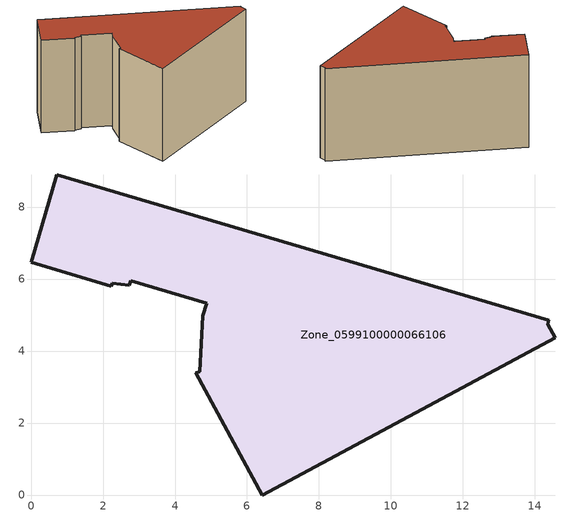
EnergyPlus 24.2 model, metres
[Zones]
Zone_0599100000066106
 floor ground (C_G): 4.58,3.4 4.69,3.42 4.78,4.97 4.88,5.32 2.77,5.95 2.73,5.83 2.25,5.88 2.23,5.8 0,6.47 0.72,8.89 14.39,4.85 14.36,4.75 14.57,4.37 6.43,0 z0
 wall outside (C_F): 2.77,5.95 4.88,5.32 4.78,4.97 4.69,3.42 4.58,3.4 6.43,0 14.57,4.37 14.36,4.75 14.39,4.85 0.72,8.89 0,6.47 2.23,5.8 2.25,5.88 2.73,5.83 2.77,5.95 z0:7.85
 roof outside (C_R): 4.69,3.42 4.58,3.4 6.43,0 14.57,4.37 14.36,4.75 14.39,4.85 0.72,8.89 0,6.47 2.23,5.8 2.25,5.88 2.73,5.83 2.77,5.95 4.88,5.32 4.78,4.97 z7.85
[BUILDING]
Pand.0599100000066106: North Axis=0; Terrain=City; Loads Convergence Tolerance Value=0.04; Temperature Convergence Tolerance Value=0.4; Solar Distribution=FullExterior; Maximum Number of Warmup Days=25; Minimum Number of Warmup Days=1
[Site:Location]
Rotterdam.The.Hague.AP_ZH_NLD Design_Conditions: Latitude=51.96; Longitude=4.45; Time Zone=1; Elevation=-4.5
[SITE:GROUNDTEMPERATURE:BUILDINGSURFACE]
18, 18, 18, 18, 18, 18, 18, 18, 18, 18, 18, 18
[MATERIAL] Thermal Absorptance=0.9; Solar Absorptance=0.7; Visible Absorptance=0.7
Name | Roughness | Thickness | Conductivity | Density | Specific Heat
G.TI.1975-1991 | MediumSmooth | 0.15 | 0.288461 | 540 | 1210
F.TI.1975-1991 | Rough | 0.3 | 0.230769 | 1920 | 840
R.TI.1975-1991 | MediumRough | 0.2 | 0.153846 | 1500 | 1000
[CONSTRUCTION]
C_G: G.TI.1975-1991
C_F: F.TI.1975-1991
C_R: R.TI.1975-1991
[ZONE]
Zone_0599100000066106: Type=1; Multiplier=1; Ceiling Height=Autocalculate; Volume=Autocalculate; Floor Area=autocalculate; Part of Total Floor Area=Yes
[ZONEINFILTRATION:DESIGNFLOWRATE]
Infil_Zone_0599100000066106: Zone or ZoneList or Space or SpaceList=Zone_0599100000066106; Schedule=AlwaysOn; Design Flow Rate Calculation Method=Flow/Area; Flow Rate per Floor Area=0.003; Constant Term Coefficient=1; Temperature Term Coefficient=0; Velocity Term Coefficient=0; Velocity Squared Term Coefficient=0
[HVACTEMPLATE:ZONE:IDEALLOADSAIRSYSTEM]
Zone_0599100000066106: Maximum Heating Supply Air Temperature=50; Minimum Cooling Supply Air Temperature=13; Maximum Heating Supply Air Humidity Ratio=0.0156; Minimum Cooling Supply Air Humidity Ratio=0.0077; Heating Limit=NoLimit; Cooling Limit=NoLimit; Dehumidification Control Type=ConstantSensibleHeatRatio; Cooling Sensible Heat Ratio=0.7; Dehumidification Setpoint=60; Humidification Control Type=None; Humidification Setpoint=30; Outdoor Air Method=None; Outdoor Air Flow Rate per Person=0.00944; Outdoor Air Flow Rate per Zone Floor Area=0; Outdoor Air Flow Rate per Zone=0; Demand Controlled Ventilation Type=None; Outdoor Air Economizer Type=NoEconomizer; Heat Recovery Type=None; Sensible Heat Recovery Effectiveness=0.7; Latent Heat Recovery Effectiveness=0.65
[ZONECONTROL:THERMOSTAT]
ThermostatControl_Zone_0599100000066106: Zone or ZoneList=Zone_0599100000066106; Control Type Schedule=DualSetpointControlType; Control 1=Thermostat_Zone_0599100000066106; Temperature Difference Between Cutout And Setpoint=0
[THERMOSTATSETPOINT:DUALSETPOINT]
Thermostat_Zone_0599100000066106: Heating Setpoint Temperature Schedule=HeatingSetpoint_Zone_0599100000066106; Cooling Setpoint Temperature Schedule=CoolingSetpoint_Zone_0599100000066106
[SCHEDULE:COMPACT]
HeatingSetpoint_Zone_0599100000066106: Through: 12/31, For: AllDays, Until: 24:00, 21
CoolingSetpoint_Zone_0599100000066106: Through: 12/31, For: AllDays, Until: 24:00, 24
DualSetpointControlType: Through: 12/31, For: AllDays, Until: 24:00, 4
AlwaysOn: Through: 12/31, For: AllDays, Until: 24:00, 1
